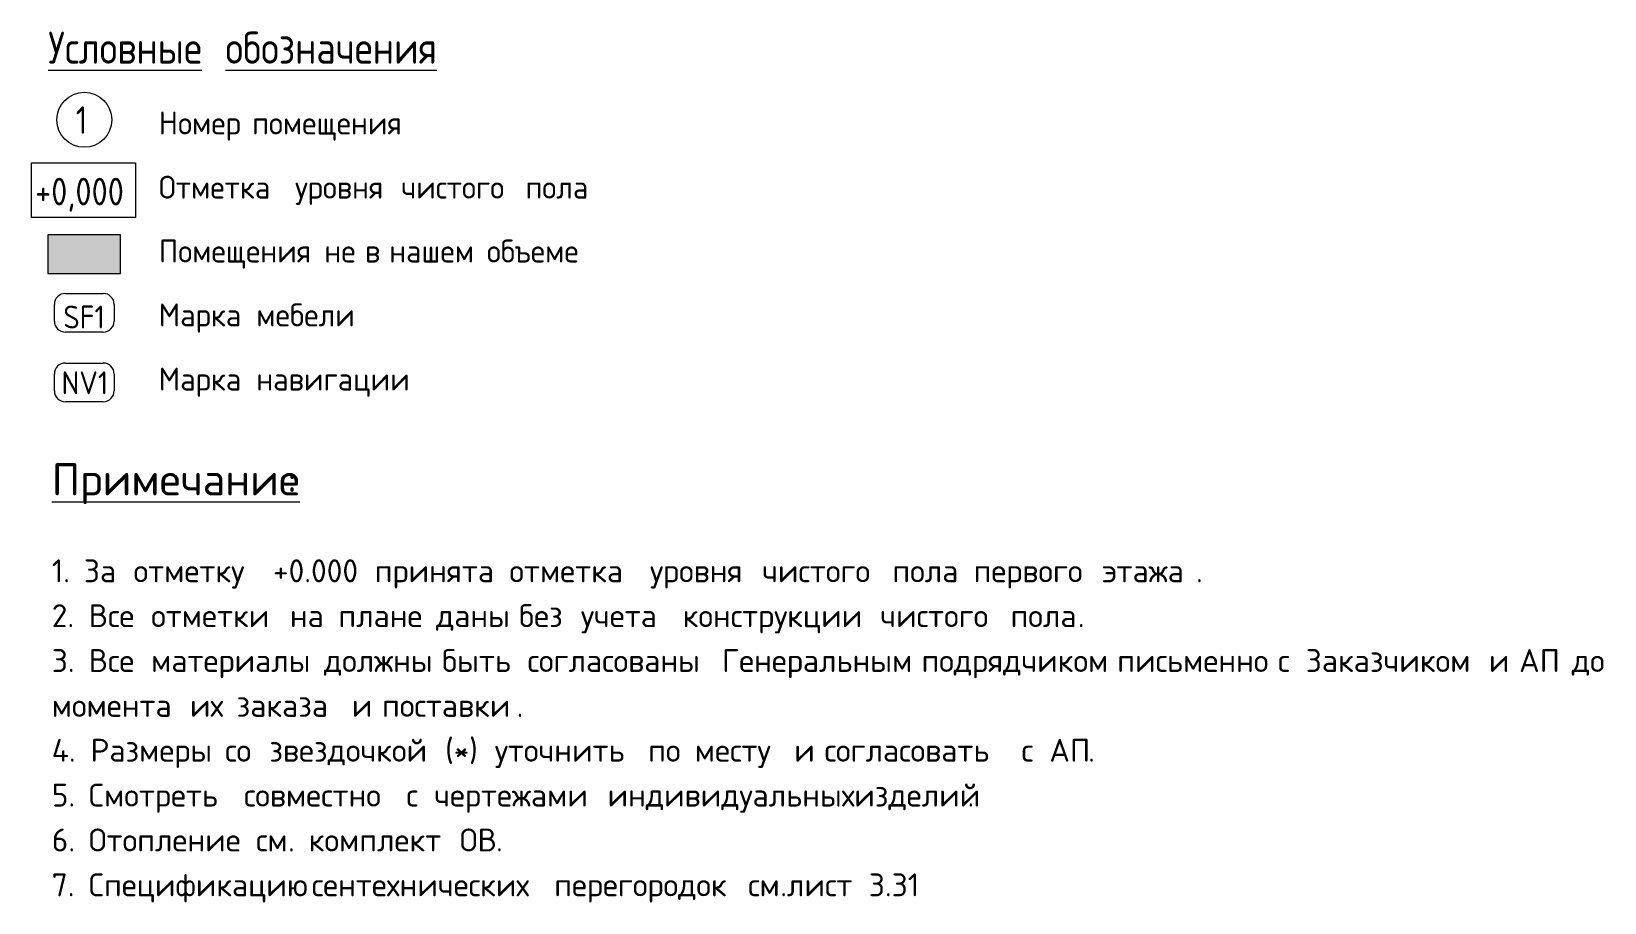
# Model space of a CAD drawing. Header units: millimetres. Extents: x 35840 to 252964, y -8553 to 29000.
# Drawn here: x 86809 to 103977, y 10616 to 20120 of the extents above; entities that cross this region are included whole.
import ezdxf

# ---------------------------------------------------------------- set-up
doc = ezdxf.new("R2010")
doc.units = ezdxf.units.MM
doc.layers.add('A-DETL', color=7, linetype='Continuous', lineweight=9)
doc.layers.add('G-ANNO-TEXT', color=7, linetype='Continuous', lineweight=9)
for name, color, linetype, lineweight, true_color in [('A-DETL-GENF-1', 7, 'Continuous', 9, 0xf5f5f5), ('G-ANNO-TEXT-1', 7, 'Continuous', 9, 0x3c3c3c), ('G-ANNO-TEXT-2', 7, 'Continuous', 9, 0x008000)]:
    doc.layers.add(name, color=color, linetype=linetype, lineweight=lineweight, true_color=true_color)
doc.styles.add('GOST Common_2', font='GOST_Common.ttf', dxfattribs={"height": 250})
doc.styles.add('GOST Common_3', font='GOST_Common.ttf', dxfattribs={"width": 0.9, "height": 300})
doc.styles.add('GOST Common_4', font='GOST_Common.ttf', dxfattribs={"width": 0.9, "height": 350})
doc.styles.add('ISOCPEUR', font='isocpeur.ttf', dxfattribs={"width": 0.9, "height": 250})
doc.styles.add('ISOCPEUR_2', font='isocpeur.ttf', dxfattribs={"height": 250})
doc.styles.add('ISOCPEUR_3', font='isocpeur.ttf', dxfattribs={"height": 350})

msp = doc.modelspace()

# ---------------------------------------------------------------- hatches: boundary and pattern name
at = {"layer": 'A-DETL-GENF-1'}
msp.add_hatch(color=256, dxfattribs=at).paths.add_polyline_path([(87782.2, 17479.4), (87782.2, 17901), (86989.7, 17901), (86989.7, 17479.4)])

# ---------------------------------------------------------------- linework, layer by layer
at = {"layer": 'A-DETL'}
for p, q in [((87782.2, 17901), (86989.7, 17901)), ((86989.7, 17901), (86989.7, 17479.4)), ((87782.2, 17479.4), (87782.2, 17901)), ((86989.7, 17479.4), (87782.2, 17479.4)), ((87179.7, 17261.4), (87592.2, 17261.4)), ((87059.7, 16959.7), (87059.7, 17141.4)), ((87712.2, 17141.4), (87712.2, 16959.7)), ((87592.2, 16839.7), (87179.7, 16839.7)), ((87179.7, 16501.7), (87592.2, 16501.7)), ((87059.7, 16200.1), (87059.7, 16381.7)), ((87712.2, 16381.7), (87712.2, 16200.1)), ((87592.2, 16080.1), (87179.7, 16080.1))]:
    msp.add_line(p, q, dxfattribs=at)
msp.add_circle((87386, 19156.2), 300, dxfattribs=at)
for centre, start, end in [((87179.7, 17141.4), 90, 180), ((87592.2, 17141.4), 0, 90), ((87179.7, 16959.7), 180, 270), ((87592.2, 16959.7), 270, 0), ((87179.7, 16381.7), 90, 180), ((87592.2, 16381.7), 0, 90), ((87179.7, 16200.1), 180, 270), ((87592.2, 16200.1), 270, 0)]:
    msp.add_arc(centre, 120, start, end, dxfattribs=at)
at = {"layer": 'G-ANNO-TEXT-1', "flags": 128}
msp.add_lwpolyline([(86809.2, 18686.7), (87943.1, 18686.7), (87943.1, 18090.7), (86809.2, 18090.7)], close=True, dxfattribs=at)

# ---------------------------------------------------------------- texts
at = {"layer": 'G-ANNO-TEXT', "attachment_point": 1}
for s, insert, char_height, width, style in [('\\LУсловные', (86991.7, 20117.7), 350, 2215.063, 'GOST Common_4'), ('\\L\\fGOST Common|b0|i0|c204|p34|;\\W.9;\\L ', (88819.3, 20117.7), 350, 129.873, 'GOST Common_4'), ('\\Lобозначения', (88926.4, 20117.7), 350, 3015.948, 'GOST Common_4'), ('\\fGOST Common|b0|i0|c204|p34|;\\W.9;1', (87291.7, 19303.4), 300, 173.165, 'GOST Common_3'), ('\\LПримечание', (87030.4, 15407.8), 350, 3110.548, 'ISOCPEUR_3'), ('\\L\\fISOCPEUR|b0|i0|c204|p34|;\\L:', (89596.8, 15407.8), 350, 128.27, 'ISOCPEUR_3'), ('1. ', (87030.4, 14359.9), 250, 424.894, 'ISOCPEUR_2'), ('За', (87380.9, 14359.9), 250, 472.996, 'ISOCPEUR_2'), ('\\fISOCPEUR|b0|i0|c204|p34|; ', (87771.2, 14359.9), 250, 184.388, 'ISOCPEUR_2'), ('отметку', (87923.3, 14359.9), 250, 1651.476, 'ISOCPEUR_2'), (' +0.000 ', (89285.9, 14359.9), 250, 1539.24, 'ISOCPEUR_2'), ('принята', (90555.9, 14359.9), 250, 1595.358, 'ISOCPEUR_2'), ('\\fISOCPEUR|b0|i0|c204|p34|; ', (91872.2, 14359.9), 250, 184.388, 'ISOCPEUR_2'), ('отметка', (92024.4, 14359.9), 250, 1675.527, 'ISOCPEUR_2'), ('\\fISOCPEUR|b0|i0|c204|p34|; ', (93406.8, 14359.9), 250, 184.388, 'ISOCPEUR_2'), ('уровня', (93559, 14359.9), 250, 1298.734, 'ISOCPEUR_2'), ('\\fISOCPEUR|b0|i0|c204|p34|; ', (94630.5, 14359.9), 250, 184.388, 'ISOCPEUR_2'), ('чистого', (94782.7, 14359.9), 250, 1539.24, 'ISOCPEUR_2'), ('\\fISOCPEUR|b0|i0|c204|p34|; ', (96052.7, 14359.9), 250, 184.388, 'ISOCPEUR_2'), ('пола', (96204.8, 14359.9), 250, 889.873, 'ISOCPEUR_2'), ('\\fISOCPEUR|b0|i0|c204|p34|; ', (96939, 14359.9), 250, 184.388, 'ISOCPEUR_2'), ('первого', (97091.1, 14359.9), 250, 1515.189, 'ISOCPEUR_2'), ('\\fISOCPEUR|b0|i0|c204|p34|; ', (98341.3, 14359.9), 250, 184.388, 'ISOCPEUR_2'), ('этажа', (98493.4, 14359.9), 250, 1242.616, 'ISOCPEUR_2'), ('\\fISOCPEUR|b0|i0|c204|p34|;.', (99518.7, 14359.9), 250, 88.186, 'ISOCPEUR_2'), ('2. ', (87030.4, 13870.4), 250, 489.029, 'ISOCPEUR_2'), ('Все', (87433.9, 13870.4), 250, 641.35, 'ISOCPEUR_2'), ('\\fISOCPEUR|b0|i0|c204|p34|; ', (87963, 13870.4), 250, 184.388, 'ISOCPEUR_2'), ('отметки', (88115.2, 13870.4), 250, 1651.476, 'ISOCPEUR_2'), ('\\fISOCPEUR|b0|i0|c204|p34|; ', (89477.8, 13870.4), 250, 184.388, 'ISOCPEUR_2'), ('на', (89629.9, 13870.4), 250, 456.962, 'ISOCPEUR_2'), ('\\fISOCPEUR|b0|i0|c204|p34|; ', (90006.9, 13870.4), 250, 184.388, 'ISOCPEUR_2'), ('плане', (90159.1, 13870.4), 250, 1106.329, 'ISOCPEUR_2'), ('\\fISOCPEUR|b0|i0|c204|p34|; ', (91071.9, 13870.4), 250, 184.388, 'ISOCPEUR_2'), ('даны', (91224, 13870.4), 250, 913.924, 'ISOCPEUR_2'), ('\\fISOCPEUR|b0|i0|c204|p34|; ', (91978.1, 13870.4), 250, 184.388, 'ISOCPEUR_2'), ('без', (92130.2, 13870.4), 250, 633.333, 'ISOCPEUR_2'), ('\\fISOCPEUR|b0|i0|c204|p34|; ', (92652.8, 13870.4), 250, 184.388, 'ISOCPEUR_2'), ('учета', (92804.9, 13870.4), 250, 1162.447, 'ISOCPEUR_2'), ('\\fISOCPEUR|b0|i0|c204|p34|; ', (93764, 13870.4), 250, 184.388, 'ISOCPEUR_2'), ('конструкции', (93916.1, 13870.4), 250, 2429.113, 'ISOCPEUR_2'), ('\\fISOCPEUR|b0|i0|c204|p34|; ', (95920.4, 13870.4), 250, 184.388, 'ISOCPEUR_2'), ('чистого', (96072.5, 13870.4), 250, 1539.24, 'ISOCPEUR_2'), ('\\fISOCPEUR|b0|i0|c204|p34|; ', (97342.5, 13870.4), 250, 184.388, 'ISOCPEUR_2'), ('пола', (97494.6, 13870.4), 250, 889.873, 'ISOCPEUR_2'), ('\\fISOCPEUR|b0|i0|c204|p34|;.', (98228.9, 13870.4), 250, 88.186, 'ISOCPEUR_2'), ('3. ', (87030.4, 13381), 250, 489.029, 'ISOCPEUR_2'), ('Все', (87433.9, 13381), 250, 641.35, 'ISOCPEUR_2'), ('\\fISOCPEUR|b0|i0|c204|p34|; ', (87963, 13381), 250, 184.388, 'ISOCPEUR_2'), ('материалы', (88115.2, 13381), 250, 2100.421, 'ISOCPEUR_2'), ('\\fISOCPEUR|b0|i0|c204|p34|; ', (89848.2, 13381), 250, 184.388, 'ISOCPEUR_2'), ('должны', (90000.3, 13381), 250, 1378.902, 'ISOCPEUR_2'), ('\\fISOCPEUR|b0|i0|c204|p34|; ', (91138, 13381), 250, 184.388, 'ISOCPEUR_2'), ('быть', (91290.2, 13381), 250, 945.991, 'ISOCPEUR_2'), ('\\fISOCPEUR|b0|i0|c204|p34|; ', (92070.7, 13381), 250, 184.388, 'ISOCPEUR_2'), ('согласованы', (92222.8, 13381), 250, 2389.029, 'ISOCPEUR_2'), ('\\fISOCPEUR|b0|i0|c204|p34|; ', (94194, 13381), 250, 184.388, 'ISOCPEUR_2'), ('Генеральным', (94346.1, 13381), 250, 2453.164, 'ISOCPEUR_2'), ('\\fISOCPEUR|b0|i0|c204|p34|; ', (96370.2, 13381), 250, 184.388, 'ISOCPEUR_2'), ('подрядчиком', (96522.3, 13381), 250, 2405.062, 'ISOCPEUR_2'), ('\\fISOCPEUR|b0|i0|c204|p34|; ', (98506.7, 13381), 250, 184.388, 'ISOCPEUR_2'), ('письменно', (98658.8, 13381), 250, 1940.084, 'ISOCPEUR_2'), ('\\fISOCPEUR|b0|i0|c204|p34|; ', (100259.5, 13381), 250, 184.388, 'ISOCPEUR_2'), ('\\fISOCPEUR|b0|i0|c204|p34|;с', (100411.7, 13381), 250, 184.388, 'ISOCPEUR_2'), ('\\fISOCPEUR|b0|i0|c204|p34|; ', (100563.8, 13381), 250, 184.388, 'ISOCPEUR_2'), ('Заказчиком', (100715.9, 13381), 250, 2236.708, 'ISOCPEUR_2'), ('\\fISOCPEUR|b0|i0|c204|p34|; ', (102561.4, 13381), 250, 184.388, 'ISOCPEUR_2'), ('\\fISOCPEUR|b0|i0|c204|p34|;и', (102713.5, 13381), 250, 216.456, 'ISOCPEUR_2'), ('\\fISOCPEUR|b0|i0|c204|p34|; ', (102892.1, 13381), 250, 184.388, 'ISOCPEUR_2'), ('АП', (103044.3, 13381), 250, 513.08, 'ISOCPEUR_2'), ('\\fISOCPEUR|b0|i0|c204|p34|; ', (103467.6, 13381), 250, 184.388, 'ISOCPEUR_2'), ('до', (103619.7, 13381), 250, 432.911, 'ISOCPEUR_2'), ('\\fISOCPEUR|b0|i0|c204|p34|; ', (103976.9, 13381), 250, 184.388, 'ISOCPEUR_2'), ('\\fISOCPEUR|b0|i0|c204|p34|; ', (88386.4, 12891.5), 250, 184.388, 'ISOCPEUR_2'), ('\\fISOCPEUR|b0|i0|c204|p34|; ', (88895.7, 12891.5), 250, 184.388, 'ISOCPEUR_2'), ('\\fISOCPEUR|b0|i0|c204|p34|; ', (90152.4, 12891.5), 250, 184.388, 'ISOCPEUR_2'), ('\\fISOCPEUR|b0|i0|c204|p34|; ', (90483.2, 12891.5), 250, 184.388, 'ISOCPEUR_2'), ('момента', (87030.4, 12891.5), 250, 1643.459, 'ISOCPEUR_2'), ('их', (88538.5, 12891.5), 250, 432.911, 'ISOCPEUR_2'), ('заказа', (89047.8, 12891.5), 250, 1338.818, 'ISOCPEUR_2'), ('\\fISOCPEUR|b0|i0|c204|p34|;и', (90304.6, 12891.5), 250, 216.456, 'ISOCPEUR_2'), ('поставки', (90635.3, 12891.5), 250, 1779.746, 'ISOCPEUR_2'), ('\\fISOCPEUR|b0|i0|c204|p34|;.', (92103.7, 12891.5), 250, 88.186, 'ISOCPEUR_2'), ('4. ', (87030.4, 12402), 250, 513.08, 'ISOCPEUR_2'), ('Размеры', (87453.7, 12402), 250, 1595.358, 'ISOCPEUR_2'), ('\\fISOCPEUR|b0|i0|c204|p34|; ', (88770, 12402), 250, 184.388, 'ISOCPEUR_2'), ('\\fISOCPEUR|b0|i0|c204|p34|; ', (89252.9, 12402), 250, 184.388, 'ISOCPEUR_2'), ('звездочкой', (89405, 12402), 250, 2132.489, 'ISOCPEUR_2'), (' (*) ', (91164.5, 12402), 250, 849.789, 'ISOCPEUR_2'), ('\\fISOCPEUR|b0|i0|c204|p34|; ', (93387, 12402), 250, 184.388, 'ISOCPEUR_2'), ('\\fISOCPEUR|b0|i0|c204|p34|; ', (93896.3, 12402), 250, 184.388, 'ISOCPEUR_2'), ('\\fISOCPEUR|b0|i0|c204|p34|; ', (94981.1, 12402), 250, 184.388, 'ISOCPEUR_2'), ('\\fISOCPEUR|b0|i0|c204|p34|; ', (95311.8, 12402), 250, 184.388, 'ISOCPEUR_2'), ('\\fISOCPEUR|b0|i0|c204|p34|; ', (97461.6, 12402), 250, 184.388, 'ISOCPEUR_2'), ('\\fISOCPEUR|b0|i0|c204|p34|; ', (97765.8, 12402), 250, 184.388, 'ISOCPEUR_2'), ('АП', (97918, 12402), 250, 513.08, 'ISOCPEUR_2'), ('со', (88922.1, 12402), 250, 400.844, 'ISOCPEUR_2'), ('уточнить', (91865.6, 12402), 250, 1843.881, 'ISOCPEUR_2'), ('по', (93539.1, 12402), 250, 432.911, 'ISOCPEUR_2'), ('месту', (94048.4, 12402), 250, 1130.379, 'ISOCPEUR_2'), ('\\fISOCPEUR|b0|i0|c204|p34|;и', (95133.2, 12402), 250, 216.456, 'ISOCPEUR_2'), ('согласовать', (95464, 12402), 250, 2421.096, 'ISOCPEUR_2'), ('\\fISOCPEUR|b0|i0|c204|p34|;с', (97613.7, 12402), 250, 184.388, 'ISOCPEUR_2'), ('\\fISOCPEUR|b0|i0|c204|p34|;.', (98341.3, 12402), 250, 88.186, 'ISOCPEUR_2'), ('5. ', (87030.4, 11912.5), 250, 489.029, 'ISOCPEUR_2'), ('Смотреть', (87433.9, 11912.5), 250, 1867.932, 'ISOCPEUR_2'), ('\\fISOCPEUR|b0|i0|c204|p34|; ', (88975.1, 11912.5), 250, 184.388, 'ISOCPEUR_2'), ('\\fISOCPEUR|b0|i0|c204|p34|; ', (90747.8, 11912.5), 250, 184.388, 'ISOCPEUR_2'), ('\\fISOCPEUR|b0|i0|c204|p34|; ', (91052, 11912.5), 250, 184.388, 'ISOCPEUR_2'), ('\\fISOCPEUR|b0|i0|c204|p34|; ', (92943.8, 11912.5), 250, 184.388, 'ISOCPEUR_2'), ('\\fISOCPEUR|b0|i0|c204|p34|; ', (95635.9, 11912.5), 250, 184.388, 'ISOCPEUR_2'), ('изделий', (95788.1, 11912.5), 250, 1499.156, 'ISOCPEUR_2'), ('совместно', (89127.2, 11912.5), 250, 1964.134, 'ISOCPEUR_2'), ('\\fISOCPEUR|b0|i0|c204|p34|;с', (90899.9, 11912.5), 250, 184.388, 'ISOCPEUR_2'), ('чертежами', (91204.2, 11912.5), 250, 2108.438, 'ISOCPEUR_2'), ('индивидуальных', (93095.9, 11912.5), 250, 3078.48, 'ISOCPEUR_2'), ('\\fISOCPEUR|b0|i0|c204|p34|;.', (97025, 11912.5), 250, 88.186, 'ISOCPEUR_2'), ('6. ', (87030.4, 11423), 250, 489.029, 'ISOCPEUR_2'), ('Отопление', (87433.9, 11423), 250, 2028.269, 'ISOCPEUR_2'), ('\\fISOCPEUR|b0|i0|c204|p34|; ', (89107.3, 11423), 250, 184.388, 'ISOCPEUR_2'), ('см', (89259.5, 11423), 250, 424.894, 'ISOCPEUR_2'), ('комплект', (89834.9, 11423), 250, 1811.814, 'ISOCPEUR_2'), ('\\fISOCPEUR|b0|i0|c204|p34|; ', (91329.8, 11423), 250, 184.388, 'ISOCPEUR_2'), ('ОВ', (91482, 11423), 250, 481.013, 'ISOCPEUR_2'), ('. ', (89610.1, 11423), 250, 272.574, 'ISOCPEUR_2'), ('\\fISOCPEUR|b0|i0|c204|p34|;.', (91878.9, 11423), 250, 88.186, 'ISOCPEUR_2'), ('7. ', (87030.4, 10933.6), 250, 489.029, 'ISOCPEUR_2'), ('Спецификацию', (87433.9, 10933.6), 250, 2765.822, 'ISOCPEUR_2'), ('\\fISOCPEUR|b0|i0|c204|p34|; ', (89715.9, 10933.6), 250, 184.388, 'ISOCPEUR_2'), ('сентехнических', (89868, 10933.6), 250, 3022.362, 'ISOCPEUR_2'), ('\\fISOCPEUR|b0|i0|c204|p34|; ', (92361.7, 10933.6), 250, 184.388, 'ISOCPEUR_2'), ('перегородок', (92513.9, 10933.6), 250, 2381.012, 'ISOCPEUR_2'), ('\\fISOCPEUR|b0|i0|c204|p34|; ', (94478.4, 10933.6), 250, 184.388, 'ISOCPEUR_2'), ('см', (94630.5, 10933.6), 250, 424.894, 'ISOCPEUR_2'), ('лист', (95053.9, 10933.6), 250, 889.873, 'ISOCPEUR_2'), (' 3.31', (95788.1, 10933.6), 250, 857.806, 'ISOCPEUR_2'), ('\\fISOCPEUR|b0|i0|c204|p34|;.', (94981.1, 10933.6), 250, 88.186, 'ISOCPEUR_2')]:
    msp.add_mtext(s, dxfattribs=dict(at, insert=insert, char_height=char_height, width=width, style=style))
at = {"layer": 'G-ANNO-TEXT-1', "attachment_point": 1}
for s, insert, char_height, width, style in [('Номер', (88197.9, 19246.1), 250, 1130.379, 'GOST Common_2'), ('\\fGOST Common|b0|i0|c204|p34|; ', (89130.6, 19246.1), 250, 104.219, 'GOST Common_2'), ('помещения', (89216.6, 19246.1), 250, 2060.337, 'GOST Common_2'), ('Отметка', (88197.9, 18546.1), 250, 1699.578, 'GOST Common_2'), ('\\fGOST Common|b0|i0|c204|p34|; ', (89600.2, 18546.1), 250, 104.219, 'GOST Common_2'), ('\\fGOST Common|b0|i0|c204|p34|; ', (90757.8, 18546.1), 250, 104.219, 'GOST Common_2'), ('\\fGOST Common|b0|i0|c204|p34|; ', (92113.8, 18546.1), 250, 104.219, 'GOST Common_2'), ('+0,000', (86849.2, 18523.4), 300, 1269.873, 'GOST Common_3'), ('уровня', (89686.2, 18546.1), 250, 1298.734, 'GOST Common_2'), ('чистого', (90843.8, 18546.1), 250, 1539.24, 'GOST Common_2'), ('пола', (92199.8, 18546.1), 250, 889.873, 'GOST Common_2'), ('Помещения', (88200.3, 17849.1), 250, 2084.387, 'GOST Common_2'), ('\\fGOST Common|b0|i0|c204|p34|; ', (89920.1, 17849.1), 250, 104.219, 'GOST Common_2'), ('не', (90006.1, 17849.1), 250, 432.911, 'GOST Common_2'), ('\\fGOST Common|b0|i0|c204|p34|; ', (90363.3, 17849.1), 250, 104.219, 'GOST Common_2'), ('\\fGOST Common|b0|i0|c204|p34|;в', (90449.3, 17849.1), 250, 216.456, 'GOST Common_2'), ('\\fGOST Common|b0|i0|c204|p34|; ', (90627.9, 17849.1), 250, 104.219, 'GOST Common_2'), ('нашем', (90713.9, 17849.1), 250, 1186.497, 'GOST Common_2'), ('\\fGOST Common|b0|i0|c204|p34|; ', (91692.8, 17849.1), 250, 104.219, 'GOST Common_2'), ('объеме', (91778.8, 17849.1), 250, 1362.869, 'GOST Common_2'), ('Марка', (88197.9, 17151.9), 250, 1186.497, 'GOST Common_2'), ('\\fGOST Common|b0|i0|c204|p34|; ', (89176.9, 17151.9), 250, 104.219, 'GOST Common_2'), ('мебели', (89262.9, 17151.9), 250, 1322.784, 'GOST Common_2'), ('Марка', (88197.9, 16451.9), 250, 1186.497, 'GOST Common_2'), ('\\fGOST Common|b0|i0|c204|p34|; ', (89176.9, 16451.9), 250, 104.219, 'GOST Common_2'), ('навигации', (89262.9, 16451.9), 250, 2020.253, 'GOST Common_2')]:
    msp.add_mtext(s, dxfattribs=dict(at, insert=insert, char_height=char_height, width=width, style=style))
at = {"layer": 'G-ANNO-TEXT-2', "char_height": 250, "attachment_point": 1, "style": 'ISOCPEUR'}
for s, insert, width in [('SF1', (87158.1, 17129.2), 548.354), ('NV1', (87138.3, 16411), 598.861)]:
    msp.add_mtext(s, dxfattribs=dict(at, insert=insert, width=width))

doc.saveas('drawing.dxf')
